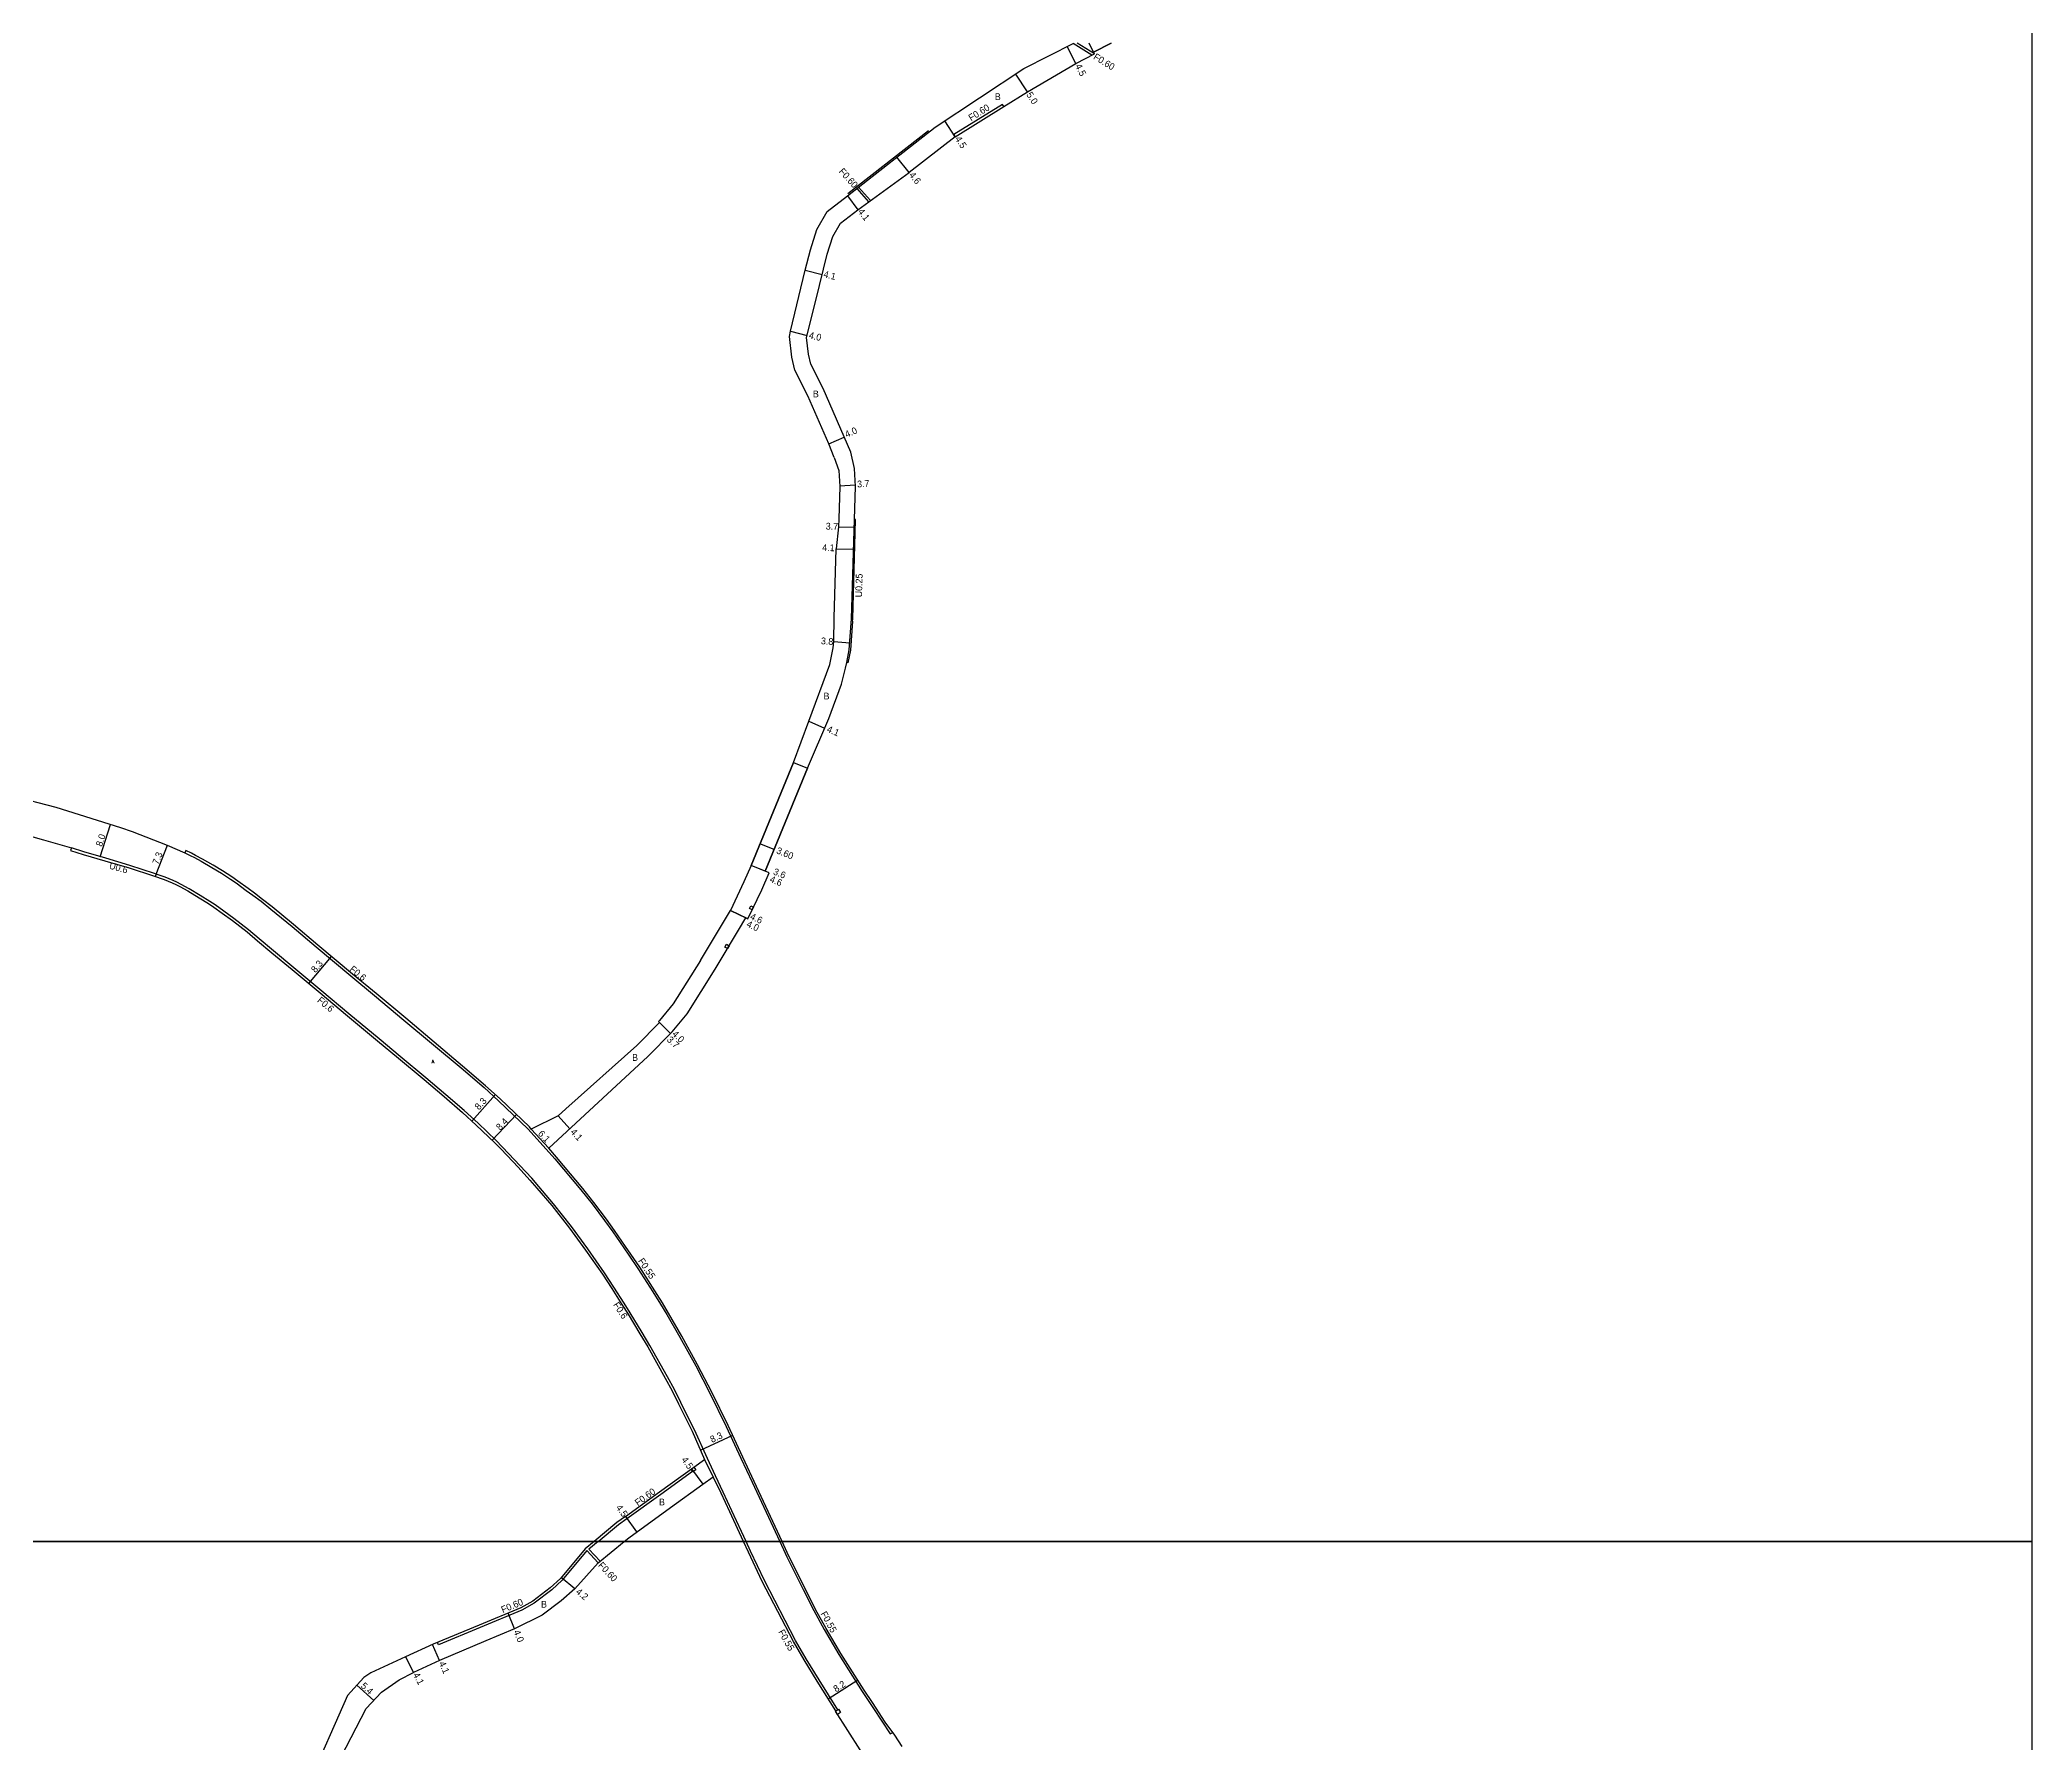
# Model space of a CAD drawing. Header units: metres. Extents: x -4000 to -800, y -99000 to -96000.
# Drawn here: x -2069.9 to -1600, y -97247.6 to -96845.8 of the extents above; entities that cross this region are included whole.
import ezdxf

# ---------------------------------------------------------------- set-up
doc = ezdxf.new("R2010")
doc.units = ezdxf.units.M
doc.header["$LTSCALE"] = 2.5
for name, color, linetype in [('側溝・桝', 7, 'Continuous'), ('図郭', 7, 'Continuous'), ('幅員', 7, 'Continuous'), ('歩道・分離帯・安全施設', 7, 'Continuous'), ('舗装', 7, 'Continuous'), ('道路', 7, 'Continuous')]:
    doc.layers.add(name, color=color, linetype=linetype)
doc.styles.get("Standard").update_dxf_attribs({"font": ''})
doc.styles.add('YOKO_DECO', font='txt.shx', dxfattribs={"bigfont": 'extfont.shx'})
doc.styles.get('Standard').set_extended_font_data('@MS PGothic')

msp = doc.modelspace()

# ---------------------------------------------------------------- linework, layer by layer
at = {"layer": '側溝・桝'}
for points in [[(-1821.74, -96849.45), (-1826.2, -96846.68)], [(-1821.11, -96849.13), (-1825.22, -96846.58)], [(-1842.53, -96861.52), (-1842.85, -96861.02), (-1854.29, -96868.15), (-1853.97, -96868.66)], [(-1877.22, -96880.9), (-1874.41, -96884.04)], [(-1876.75, -96880.53), (-1873.93, -96883.68)], [(-1877.58, -96962.12), (-1877.49, -96958.94), (-1877.74, -96958.93)], [(-1878.2, -96982.95), (-1878.16, -96982.4), (-1877.58, -96962.12)], [(-1878.2, -96982.95), (-1878.71, -96989.74), (-1879.31, -96992.73), (-1879.55, -96992.68)], [(-2042.44, -97042.57), (-2042.84, -97042.43), (-2048.63, -97040.53), (-2054.33, -97038.85), (-2059.45, -97037.36), (-2062.43, -97036.41)], [(-2035.65, -97037.56), (-2034.38, -97038.16), (-2033.36, -97038.67), (-2031.79, -97039.54), (-2029.28, -97041.03), (-2027.04, -97042.34), (-2024.89, -97043.75), (-2023.54, -97044.67), (-2021.16, -97046.44), (-2019.6, -97047.57), (-2017.7, -97048.98), (-2015.39, -97050.83), (-2010.38, -97054.98), (-2004.67, -97059.78), (-1996.48, -97066.61), (-1990.94, -97071.23), (-1984, -97077.03), (-1970.49, -97088.28), (-1965.1, -97092.95), (-1961.7, -97096.03), (-1954.76, -97102.68), (-1951.83, -97105.88), (-1948.43, -97109.76), (-1942.25, -97117.08), (-1939.61, -97120.38), (-1936.68, -97124.3), (-1934.76, -97126.96), (-1932.16, -97130.71), (-1930.92, -97132.5), (-1928.83, -97135.63), (-1925.28, -97141.14), (-1923.48, -97144.01), (-1922.01, -97146.44), (-1918.9, -97151.82), (-1915.18, -97158.59), (-1911.86, -97165.01), (-1908.01, -97172.87), (-1904.52, -97180.37), (-1901.86, -97186.05), (-1897.99, -97194.31), (-1895.38, -97200)], [(-1903.32, -97200), (-1906.64, -97192.8), (-1908.69, -97188.36), (-1910.5, -97184.56), (-1912.37, -97180.41), (-1915.48, -97173.69), (-1917.64, -97169.31), (-1918.66, -97167.24), (-1920.21, -97164.18), (-1921.86, -97161.17), (-1925.98, -97153.79), (-1927.8, -97150.73), (-1930.61, -97146.04), (-1932.06, -97143.76), (-1934.48, -97140.01), (-1936.68, -97136.64), (-1940.66, -97130.97), (-1944.48, -97125.7), (-1948.69, -97120.39), (-1952.19, -97116.26), (-1953.85, -97114.34), (-1956.65, -97111.29), (-1959.22, -97108.57), (-1960.79, -97106.89), (-1962.25, -97105.46), (-1966.52, -97101.35), (-1969.82, -97098.36), (-1974.11, -97094.62), (-1978.86, -97090.62), (-1984.89, -97085.6), (-1989.86, -97081.43), (-1996.96, -97075.56), (-2003.36, -97070.16), (-2009.96, -97064.66), (-2014.74, -97060.67), (-2018.13, -97057.85), (-2020.63, -97055.73), (-2024.1, -97053.05), (-2026.5, -97051.31), (-2028.52, -97049.87), (-2029.79, -97049.01), (-2032.02, -97047.66), (-2034.68, -97046.05), (-2036.55, -97045), (-2037.56, -97044.47), (-2038.43, -97044.09), (-2040.3, -97043.33), (-2042.44, -97042.57), (-2042.64, -97043.15)], [(-1953.99, -97102.78), (-1949.85, -97107.26)], [(-1938.21, -97200), (-1933.38, -97196.02), (-1931.4, -97194.59), (-1923.39, -97188.81), (-1915.94, -97183.44)], [(-1911.07, -97184.78), (-1913.07, -97180.64)], [(-1940.82, -97202.16), (-1946.66, -97209.15), (-1949.12, -97211.43), (-1953.26, -97214.57), (-1956.15, -97216.21), (-1965.99, -97220.29), (-1975.82, -97224.37), (-1976.05, -97223.82)], [(-1938.16, -97205.02), (-1940.82, -97202.16)], [(-1938.21, -97200), (-1940.36, -97201.78)], [(-1937.7, -97204.64), (-1940.36, -97201.78)], [(-1881.67, -97239.68), (-1886.05, -97232.64), (-1889.17, -97227.66), (-1891.64, -97223.34), (-1898.99, -97209.24), (-1902.27, -97202.27), (-1903.32, -97200)], [(-1895.38, -97200), (-1893.69, -97203.66), (-1889.87, -97211.37), (-1887.36, -97216.31), (-1884.86, -97220.8), (-1881.43, -97226.68), (-1875.89, -97235.38), (-1873.24, -97239.37), (-1869.29, -97245.41), (-1868.71, -97245.03)]]:
    msp.add_lwpolyline(points, dxfattribs=at)
for points in [[(-1902.47, -97050.7), (-1902.17, -97050.06), (-1901.54, -97050.36), (-1901.84, -97051)], [(-1907.9, -97059.13), (-1907.3, -97059.48), (-1907.71, -97060.17), (-1908.31, -97059.81)], [(-1915.64, -97182.49), (-1915.17, -97183.14), (-1915.82, -97183.61), (-1916.29, -97182.96)], [(-1881.05, -97240.35), (-1881.76, -97240.81), (-1882.25, -97240.05), (-1881.54, -97239.59)]]:
    msp.add_lwpolyline(points, close=True, dxfattribs=at)
at = {"layer": '図郭'}
for points in [[(-2400, -97200), (-1600, -97200), (-1600, -96600), (-2400, -96600)], [(-2400, -97800), (-1600, -97800), (-1600, -97200), (-2400, -97200)]]:
    msp.add_lwpolyline(points, close=True, dxfattribs=at)
at = {"layer": '幅員'}
for points in [[(-1825.56, -96851.41), (-1827.61, -96847.4)], [(-1836.95, -96858.04), (-1839.7, -96853.87)], [(-1853.97, -96868.66), (-1856.45, -96864.9)], [(-1864.87, -96877.06), (-1867.71, -96873.44)], [(-1879.41, -96882.61), (-1876.91, -96885.87)], [(-1889.33, -96900.16), (-1885.35, -96901.15)], [(-1892.79, -96914.55), (-1888.9, -96915.51)], [(-1883.82, -96941.08), (-1880.15, -96939.49)], [(-1881.23, -96950.98), (-1877.54, -96950.77)], [(-1881.49, -96960.64), (-1877.79, -96960.74)], [(-1882.04, -96965.86), (-1877.94, -96965.98)], [(-1882.62, -96987.74), (-1878.83, -96988.02)], [(-1888.54, -97006.53), (-1884.77, -97008.14)], [(-2055.61, -97038.48), (-2053.19, -97030.86)], [(-2042.44, -97042.57), (-2039.78, -97035.75)], [(-1896.69, -97036.78), (-1900.02, -97035.41)], [(-1898.81, -97041.93), (-1902.14, -97040.56)], [(-1897.89, -97042.3), (-1902.14, -97040.56)], [(-1907.01, -97051.17), (-1903.39, -97052.88)], [(-1902.85, -97053.13), (-1907.01, -97051.17)], [(-2006.42, -97068.37), (-2001.08, -97062.04)], [(-1923.97, -97077.39), (-1921.11, -97080.19)], [(-1923.75, -97077.6), (-1921.11, -97080.19)], [(-1967.94, -97100.85), (-1962.42, -97094.61)], [(-1963.22, -97105.35), (-1957.44, -97099.31)], [(-1947.63, -97099.62), (-1944.85, -97102.64)], [(-1953.99, -97102.78), (-1949.85, -97107.26)], [(-1914.03, -97178.46), (-1906.46, -97174.94)], [(-1916.15, -97182.86), (-1913.52, -97186.51)], [(-1913.07, -97180.64), (-1911.07, -97184.78)], [(-1931.76, -97194.11), (-1929.12, -97197.76)], [(-1943.68, -97211.21), (-1946.91, -97208.52)], [(-1957.88, -97220.61), (-1959.41, -97216.91)], [(-1983.63, -97227.24), (-1981.73, -97230.88)], [(-1975.58, -97228.07), (-1977.29, -97224.34)], [(-1995.1, -97233.88), (-1991.12, -97237.52)], [(-1883.91, -97237.1), (-1876.97, -97232.66)]]:
    msp.add_lwpolyline(points, dxfattribs=at)
at = {"layer": '歩道・分離帯・安全施設'}
msp.add_lwpolyline([(-1860.29, -96867.25), (-1879.31, -96882.15)], dxfattribs=at)
at = {"layer": '道路'}
for points in [[(-1892.79, -96914.55), (-1889.33, -96900.16), (-1888.14, -96895.36), (-1886.64, -96890.57), (-1884.2, -96886.29), (-1879.41, -96882.61), (-1858.73, -96866.4), (-1837.78, -96852.6), (-1826.01, -96846.58)], [(-1817.23, -96846.58), (-1821.34, -96848.69), (-1822.42, -96846.58)], [(-1821.34, -96848.69), (-1817.23, -96846.58)], [(-1821.34, -96848.69), (-1817.23, -96846.58)], [(-1853.97, -96868.66), (-1842.53, -96861.52), (-1836.95, -96858.04), (-1825.56, -96851.41)], [(-1825.56, -96851.41), (-1821.11, -96849.13), (-1821.34, -96848.69)], [(-1853.97, -96868.66), (-1864.87, -96877.06)], [(-1876.91, -96885.87), (-1864.87, -96877.06)], [(-1884.16, -96896.35), (-1882.86, -96892.22), (-1881.05, -96889.04), (-1876.91, -96885.87)], [(-1888.8, -97017.61), (-1883.81, -97005.89), (-1880.78, -96997.8), (-1879.82, -96994.01), (-1879.55, -96992.68), (-1878.96, -96989.71), (-1878.41, -96982.39), (-1877.74, -96958.93), (-1877.52, -96951.13), (-1877.75, -96946.92), (-1878.61, -96943.04), (-1885.1, -96928.07), (-1888.01, -96922.3), (-1888.61, -96919.98), (-1889.03, -96916.02), (-1886.86, -96907.25), (-1884.16, -96896.35)], [(-1883.82, -96941.08), (-1888.72, -96929.77), (-1891.78, -96923.72), (-1892.55, -96920.69), (-1893.08, -96915.75), (-1892.79, -96914.55)], [(-1882.52, -96944.31), (-1883.82, -96941.08)], [(-1882.52, -96944.31), (-1881.43, -96947.42), (-1881.22, -96951.18), (-1881.44, -96958.82), (-1881.49, -96960.64), (-1882.04, -96965.86)], [(-1882.62, -96987.74), (-1882.51, -96982.17), (-1882.04, -96965.86)], [(-2208.86, -96992.4), (-2201.63, -96993.74), (-2193.36, -96995.16), (-2187.87, -96996.13), (-2181.35, -96996.88), (-2171.27, -96998.11), (-2161.45, -96999.8), (-2157.3, -97000.81), (-2152.78, -97001.99), (-2152.57, -97002.08), (-2146.19, -97004.68), (-2136.23, -97007.65), (-2123.37, -97011.27), (-2110.23, -97014.74), (-2100.1, -97017.43), (-2088.79, -97020.57), (-2076.41, -97024.15), (-2066.06, -97026.77), (-2050.83, -97031.62), (-2048.09, -97032.51), (-2039.83, -97035.73), (-2035.65, -97037.56)], [(-1888.54, -97006.53), (-1883.53, -96993.17), (-1883.28, -96991.93), (-1882.73, -96989.19), (-1882.62, -96987.74)], [(-1892.13, -97016.24), (-1888.54, -97006.53)], [(-1892.13, -97016.24), (-1902.14, -97040.56)], [(-1902.14, -97040.56), (-1892.13, -97016.24)], [(-1898.81, -97041.93), (-1888.8, -97017.61)], [(-1898.81, -97041.93), (-1888.8, -97017.61)], [(-2077.12, -97032.26), (-2069.01, -97034.5), (-2062.43, -97036.41), (-2062.65, -97037.03), (-2059.62, -97037.94), (-2054.5, -97039.44), (-2048.81, -97041.11), (-2043.03, -97043.01), (-2040.51, -97043.87), (-2038.66, -97044.63), (-2037.81, -97045), (-2036.83, -97045.51), (-2034.97, -97046.56), (-2032.32, -97048.16), (-2030.1, -97049.51), (-2028.85, -97050.35), (-2026.84, -97051.79), (-2024.45, -97053.52), (-2021, -97056.18), (-2018.5, -97058.3), (-2015.12, -97061.12), (-2010.33, -97065.11), (-2003.74, -97070.61), (-1997.33, -97076.01), (-1990.24, -97081.88), (-1985.26, -97086.04), (-1979.23, -97091.07), (-1974.49, -97095.07), (-1970.21, -97098.79), (-1966.92, -97101.78), (-1962.57, -97105.98), (-1961.22, -97107.32), (-1959.66, -97108.98), (-1957.09, -97111.7), (-1954.3, -97114.75), (-1952.65, -97116.65), (-1949.15, -97120.78), (-1944.96, -97126.07), (-1941.15, -97131.32), (-1937.18, -97136.98), (-1934.98, -97140.34), (-1932.57, -97144.09), (-1931.12, -97146.36), (-1928.32, -97151.04), (-1926.5, -97154.09), (-1922.39, -97161.47), (-1920.74, -97164.46), (-1919.2, -97167.51), (-1918.18, -97169.58), (-1916.02, -97173.95), (-1913.07, -97180.64)], [(-1953.99, -97102.78), (-1954.38, -97102.23), (-1961.29, -97095.61), (-1964.75, -97092.55), (-1970.15, -97087.87), (-1983.56, -97076.53), (-1990.54, -97070.77), (-1996.14, -97066.2), (-2004.32, -97059.31), (-2010.02, -97054.48), (-2015.05, -97050.29), (-2017.33, -97048.54), (-2019.25, -97047.09), (-2020.76, -97045.98), (-2023.14, -97044.22), (-2024.57, -97043.24), (-2026.79, -97041.83), (-2029.02, -97040.5), (-2031.48, -97039.1), (-2033.11, -97038.2), (-2034.13, -97037.63), (-2035.42, -97037.03), (-2035.65, -97037.56)], [(-1902.14, -97040.56), (-1903.81, -97044.41), (-1907.01, -97051.17)], [(-1903.39, -97052.88), (-1902.85, -97053.13), (-1899.62, -97046.31), (-1897.89, -97042.3), (-1898.81, -97041.93)], [(-1914.03, -97062.98), (-1907.01, -97051.17)], [(-1905.12, -97055.82), (-1903.39, -97052.88)], [(-1910.59, -97065.03), (-1905.12, -97055.82)], [(-1949.85, -97107.26), (-1926.45, -97085.63), (-1920.75, -97079.83), (-1917.21, -97075.53), (-1910.59, -97065.03)], [(-1914.03, -97062.98), (-1920.46, -97073.18), (-1923.73, -97077.15), (-1923.97, -97077.39), (-1923.75, -97077.6)], [(-1945.8, -97097.99), (-1929.03, -97082.98), (-1923.75, -97077.6)], [(-1945.8, -97097.99), (-1947.63, -97099.62), (-1953.99, -97102.78)], [(-1894.79, -97200), (-1897.51, -97194.08), (-1901.38, -97185.83), (-1904.04, -97180.15), (-1907.53, -97172.65), (-1911.38, -97164.77), (-1914.72, -97158.34), (-1918.44, -97151.56), (-1921.56, -97146.17), (-1923.03, -97143.73), (-1924.83, -97140.86), (-1928.39, -97135.34), (-1930.48, -97132.2), (-1931.72, -97130.41), (-1934.32, -97126.66), (-1936.25, -97123.99), (-1939.19, -97120.06), (-1941.84, -97116.75), (-1948.02, -97109.35), (-1949.85, -97107.26)], [(-1932.08, -97200), (-1930.99, -97199.11), (-1921.11, -97191.97), (-1913.52, -97186.51), (-1911.07, -97184.78)], [(-1931.76, -97194.11), (-1923.74, -97188.32), (-1913.07, -97180.64)], [(-1903.91, -97200), (-1907.13, -97193.03), (-1909.18, -97188.59), (-1911.07, -97184.78)], [(-1931.76, -97194.11), (-1933.75, -97195.54), (-1939.15, -97200)], [(-1941.24, -97201.72), (-1947.09, -97208.74), (-1949.51, -97210.97), (-1953.59, -97214.07), (-1956.41, -97215.67), (-1966.22, -97219.73), (-1977.08, -97224.25), (-1983.63, -97227.24)], [(-1939.15, -97200), (-1941.24, -97201.72)], [(-1938.16, -97205.02), (-1932.08, -97200)], [(-1854.48, -97289.15), (-1851.59, -97286.52), (-1854.28, -97282.64), (-1858.03, -97277.3), (-1860.71, -97273.49), (-1864.79, -97267.61), (-1869.52, -97260.84), (-1873.98, -97254.05), (-1873.48, -97253.72), (-1882.25, -97240.05), (-1882.13, -97239.97), (-1886.51, -97232.93), (-1889.63, -97227.94), (-1892.12, -97223.6), (-1899.48, -97209.48), (-1902.76, -97202.5), (-1903.91, -97200)], [(-1866.46, -97248.37), (-1868.2, -97245.72), (-1870.49, -97242.62), (-1873.51, -97237.99), (-1875.44, -97235.06), (-1880.97, -97226.41), (-1884.4, -97220.54), (-1886.9, -97216.06), (-1889.4, -97211.13), (-1893.21, -97203.44), (-1894.79, -97200)], [(-1938.16, -97205.02), (-1943.68, -97211.21)], [(-1943.68, -97211.21), (-1946.94, -97214.04), (-1951.39, -97217.42), (-1957.88, -97220.61)], [(-1957.88, -97220.61), (-1964.68, -97223.43), (-1975.58, -97228.07), (-1981.73, -97230.88)], [(-1983.63, -97227.24), (-1991.81, -97230.97), (-1993.46, -97232.08), (-1997.33, -97236.31), (-2006.62, -97257.56)], [(-2001.25, -97307.66), (-2004.35, -97300.09), (-2005.77, -97295), (-2005.76, -97292.93), (-2005.75, -97283.89), (-2005.3, -97272.94), (-2004.61, -97265.18), (-2003.69, -97261.56), (-2002.31, -97257.68), (-1992.86, -97239.43), (-1989.32, -97235.56), (-1985.09, -97232.64), (-1981.73, -97230.88)]]:
    msp.add_lwpolyline(points, dxfattribs=at)
msp.add_lwpolyline([(-1892.13, -97016.24), (-1888.8, -97017.61), (-1898.81, -97041.93), (-1902.14, -97040.56)], close=True, dxfattribs=at)

# ---------------------------------------------------------------- texts
at = {"layer": '側溝・桝'}
for s, rotation, p in [('F0.60', 328.1554, (-1821.56, -96850.24)), ('F0.60', 31.9436, (-1850.23, -96865.04)), ('F0.60', 311.7832, (-1881.53, -96876.93)), ('U0.25', 88.3635, (-1875.97, -96977.32)), ('U0.6', 344, (-2053.63, -97041.26)), ('F0.6', 320.351, (-1996.95, -97065.26)), ('F0.6', 320.351, (-2004.57, -97072.6)), ('F0.55', 303.3981, (-1928.84, -97133.82)), ('F0.6', 302.6093, (-1934.72, -97144.17)), ('F0.60', 35.8319, (-1928.82, -97191.71)), ('F0.60', 313.0024, (-1938.31, -97205.74)), ('F0.60', 22.498, (-1960.66, -97216.93)), ('F0.55', 299, (-1885.8, -97217.04)), ('F0.55', 299, (-1895.77, -97221.32))]:
    msp.add_text(s, height=1.6, rotation=rotation, dxfattribs=at).set_placement(p)
at = {"layer": '幅員'}
for s, rotation, p in [('4.5', 297.0927, (-1825.75, -96851.96)), ('5.0', 303.3714, (-1837.29, -96858.75)), ('4.5', 303.3714, (-1854.1, -96869.16)), ('4.6', 308.0962, (-1864.98, -96877.73)), ('4.1', 307.5022, (-1877.04, -96886.35)), ('4.1', 346.0842, (-1885.17, -96901.76)), ('4.0', 346.1195, (-1888.6, -96916.16)), ('4.0', 23.4379, (-1879.59, -96939.68)), ('3.7', 3.1956, (-1877.08, -96951.39)), ('3.7', 358.3635, (-1884.53, -96961.31)), ('4.1', 358.3635, (-1885.37, -96966.35)), ('3.8', 355.7417, (-1885.69, -96988.34)), ('4.1', 336.9096, (-1884.41, -97008.98)), ('8.0', 72, (-2055.21, -97036.22)), ('7.3', 69, (-2041.89, -97040.48)), ('3.60', 337.6298, (-1896.31, -97037.62)), ('4.6', 337.6767, (-1897.88, -97044.39)), ('3.6', 337.6298, (-1897.05, -97042.6)), ('4.6', 334.6543, (-1902.51, -97053.13)), ('4.0', 334.6543, (-1903.36, -97054.91)), ('8.3', 50, (-2004.84, -97065.98)), ('3.7', 315.5411, (-1922.12, -97081.8)), ('4.0', 315.5411, (-1920.87, -97080.47)), ('8.3', 48, (-1966.29, -97098.35)), ('8.4', 46, (-1961.3, -97103.15)), ('6.1', 312.7473, (-1952.5, -97103.92)), ('4.1', 312.7473, (-1944.85, -97103.53)), ('8.3', 25, (-1911.32, -97176.77)), ('4.5', 305.7305, (-1918.64, -97180.75)), ('4.5', 305.8319, (-1934.08, -97192.04)), ('4.2', 320.152, (-1943.61, -97212.11)), ('4.0', 292.498, (-1958.18, -97221.27)), ('4.1', 297.5909, (-1981.9, -97231.42)), ('4.1', 294.5883, (-1975.82, -97228.71)), ('5.4', 317.5578, (-1994.29, -97234.28)), ('8.2', 33, (-1882.08, -97235.64))]:
    msp.add_text(s, height=1.6, rotation=rotation, dxfattribs=at).set_placement(p)
at = {"layer": '舗装'}
for p in [(-1844.64, -96860.02), (-1887.55, -96930.13), (-1885.03, -97001.4), (-1930.18, -97086.64), (-1923.84, -97191.51), (-1951.67, -97215.61)]:
    msp.add_text('B', height=1.6, dxfattribs=at).set_placement(p)
at = {"layer": '舗装', "style": 'YOKO_DECO'}
msp.add_text('A', height=0.75, dxfattribs=at).set_placement((-1977.44, -97087.17, 112.03))

doc.saveas('drawing.dxf')
